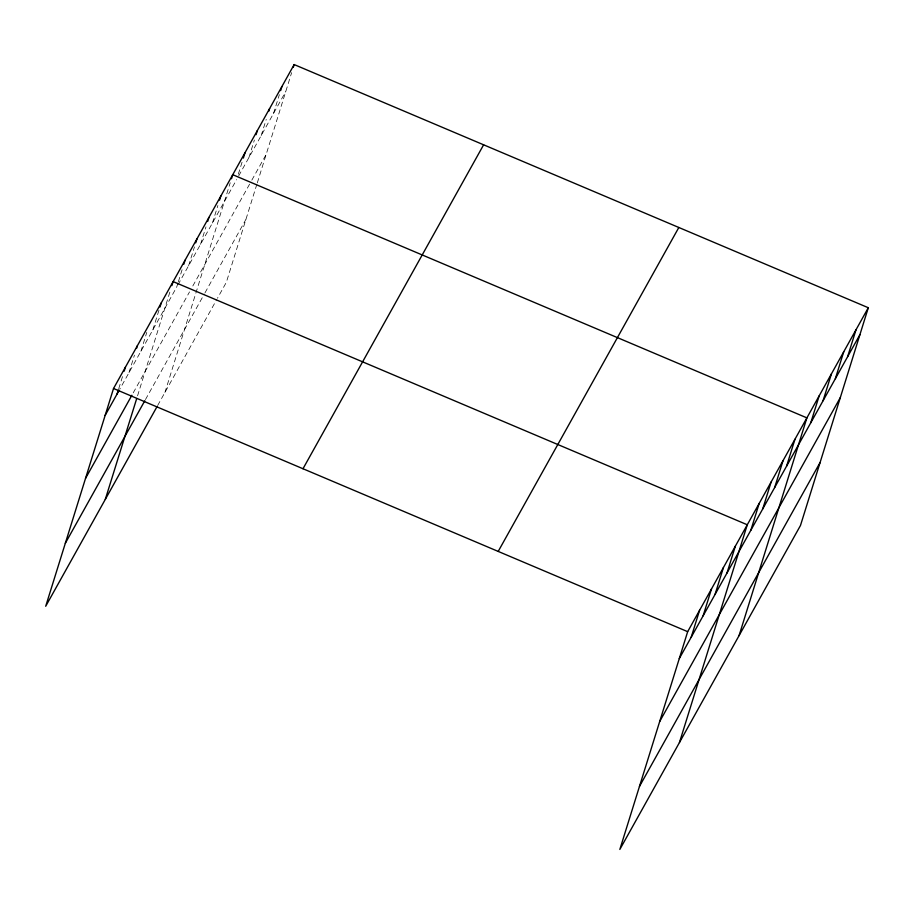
<?xml version="1.0" encoding="UTF-8"?>
<svg xmlns="http://www.w3.org/2000/svg" width="914" height="914" viewBox="0 0 914 914"><rect width="100%" height="100%" fill="white"/><g stroke="black" fill="none" stroke-linecap="round" stroke-linejoin="round"><path stroke-width="0.69" stroke-dasharray="4.57 3.43" d="M118.751 388.633L122.522 376.534M128.988 372.638L134.438 355.146M140.916 351.262L146.777 332.422M152.832 329.885L159.116 309.697M137.557 395.819L170.621 289.669M177.933 283.089L176.676 287.122L119.723 389.273M178.356 281.74L182.126 269.63M188.604 265.745L194.465 246.906M200.52 244.358L205.97 226.878M212.448 222.982L217.886 205.49M164.92 392.472L230.225 182.766M238.326 174.197L242.518 160.738M248.928 157.551L254.378 140.059M261.21 135.523L266.237 119.38M273.492 113.496L279.364 94.668M256.891 184.194L226.329 282.335L217.463 298.25M257.314 182.846L291.646 72.64M178.002 284.745L236.646 179.578M238.691 175.911L285.774 91.469M133.215 392.871L189.518 291.909M192.82 285.968L251.144 181.372M251.83 180.149L266.157 154.455M145.463 399.567L204.325 294M205.01 292.777L245.946 219.349M157.631 405.542L216.778 299.472"/><path stroke-width="1.37" d="M868.3 307.732L687.671 631.665L619.841 849.437L800.47 525.504L868.3 307.732L294.159 64.563L113.53 388.496L45.7 606.268L156.968 406.73M117.072 394.014L118.329 389.981M124.19 371.153L125.447 367.12M136.529 348.428L137.374 345.732M159.961 307.013L161.218 302.98M105.304 499.364L136.712 398.527M171.878 285.636L173.134 281.592L747.275 524.762L679.445 742.545M183.805 264.249L185.062 260.216M195.722 242.873L196.978 238.84M207.649 221.496L208.906 217.463M219.566 200.12L220.822 196.076M231.482 178.733L232.739 174.7L806.891 417.869L739.06 635.641M243.353 158.053L245.032 152.672M256.057 134.678L257.314 130.645M268.75 111.314L269.596 108.617M280.621 90.623L281.878 86.59M293.325 67.259L294.159 64.563M691.213 637.184L699.587 610.289M703.129 615.808L711.515 588.902M715.056 594.431L723.431 567.525M726.973 573.055L735.359 546.149M750.817 530.291L759.203 503.386M762.744 508.915L771.119 482.009M774.661 487.528L783.047 460.633M786.588 466.151L794.963 439.246M810.787 422.748L819.173 395.842M823.068 400.72L831.454 373.815M835.35 378.693L843.736 351.787M847.632 356.666L856.018 329.76M105.144 415.402L119.06 390.461M85.528 478.388L131.89 395.248M65.317 543.282L144.8 400.755M302.991 468.745L483.62 144.812M498.199 551.416L678.828 227.483M679.285 658.571L859.925 334.638M659.668 721.557L840.297 397.624M639.457 786.451L820.087 462.518M113.53 388.496L687.671 631.665"/></g></svg>
